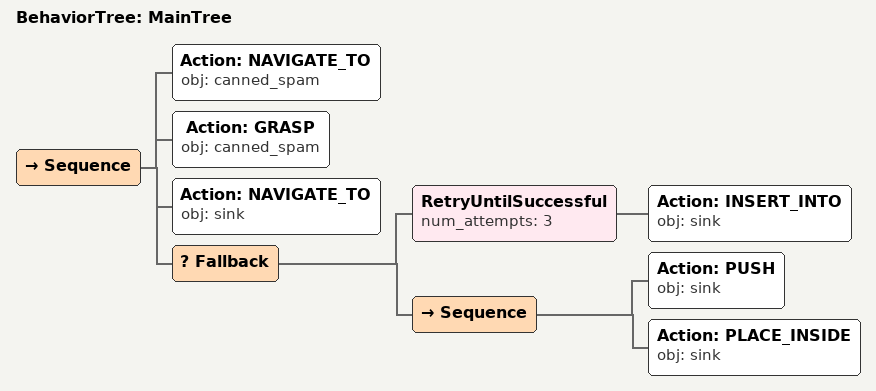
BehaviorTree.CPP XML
<root main_tree_to_execute="MainTree">
  <BehaviorTree ID="MainTree">
    <Sequence>
      <!-- Navigate to canned_spam -->
      <Action ID="NAVIGATE_TO" obj="canned_spam" />
      <!-- Grasp canned_spam -->
      <Action ID="GRASP" obj="canned_spam" />
      <!-- Navigate to sink -->
      <Action ID="NAVIGATE_TO" obj="sink" />
      <!-- Fallback: if PLACE_INSIDE sink fails, try alternative to reposition -->
      <Fallback>
        <!-- Retry PLACE_INSIDE sink up to 3 attempts -->
        <RetryUntilSuccessful num_attempts="3">
          <!-- Place inside sink -->
          <Action ID="INSERT_INTO" obj="sink" />
        </RetryUntilSuccessful>
        <Sequence>
          <!-- Push sink forward toward front edge of table -->
          <Action ID="PUSH" obj="sink" />
          <!-- Place inside sink -->
          <Action ID="PLACE_INSIDE" obj="sink" />
        </Sequence>
      </Fallback>
    </Sequence>
  </BehaviorTree>
</root>
